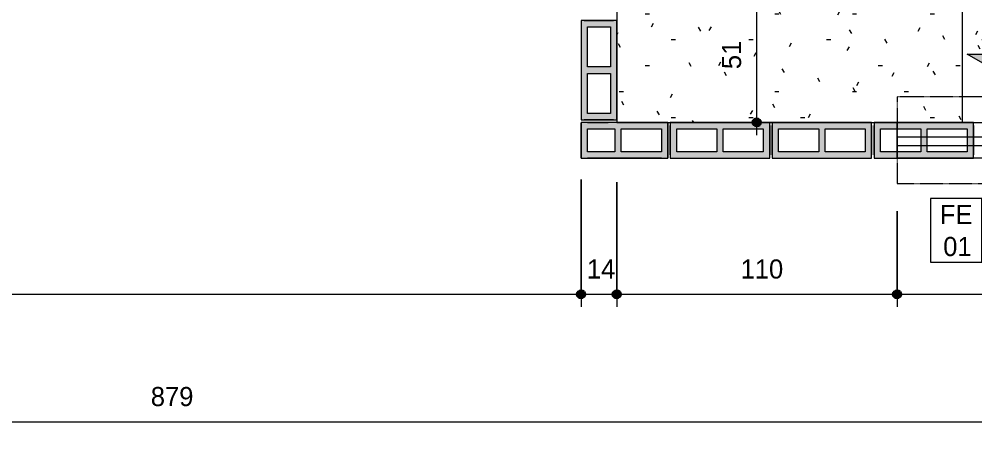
# Model space of a CAD drawing. Header units: centimetres. Extents: x 170 to 13828, y -2277 to 8860.
# Drawn here: x 12296.6 to 12671.6, y -686 to -520.3 of the extents above; entities that cross this region are included whole.
import ezdxf

# ---------------------------------------------------------------- set-up
doc = ezdxf.new("R2010")
doc.units = ezdxf.units.CM
doc.linetypes.add('Projeção', pattern=[0.396875, 0.238125, -0.15875])
for name, color, linetype, lineweight, true_color in [('A-ANNO-DIMS-1', 1, 'Continuous', 9, 0xff0000), ('A-GLAZ-1', 1, 'Continuous', 9, 0xff0000), ('G-ANNO-SYMB-1', 251, 'Continuous', 9, 0x646464), ('S-BEAM-3', 9, 'Continuous', 9, 0xc0c0c0), ('S-BEAM-8', 142, 'Continuous', 9, 0x0080c0)]:
    doc.layers.add(name, color=color, linetype=linetype, lineweight=lineweight, true_color=true_color)
for name, color, linetype, lineweight in [('A-ANNO-DIMS-50', 7, 'Continuous', 9), ('A-DETL-GENF', 7, 'Continuous', 9), ('A-FLOR-OVHD', 7, 'Projeção', 9), ('A-GLAZ-IDEN', 7, 'Continuous', 18), ('A-GLAZ-IDEN-1', 7, 'Continuous', 9), ('G-ANNO-SYMB', 7, 'Continuous', 9), ('S-BEAM', 7, 'Continuous', 9), ('S-BEAM-2', 7, 'Continuous', 13), ('S-STRS', 7, 'Continuous', 9), ('S-STRS-1', 7, 'Projeção', 9)]:
    doc.layers.add(name, color=color, linetype=linetype, lineweight=lineweight)
doc.styles.add('Bahnschrift_13', font='', dxfattribs={"height": 7.5})
doc.styles.get('Bahnschrift_13').set_extended_font_data('Bahnschrift')
doc.dimstyles.new('COTA_LINEAR', dxfattribs={"dimscale": 30.48, "dimtxt": 8.33133, "dimasz": 0.393701, "dimexe": 0.164042, "dimexo": 0.328084, "dimgap": 0.131234, "dimtad": 1, "dimdec": 0, "dimzin": 0, "dimdsep": 46, "dimtxsty": 'Bahnschrift_13', "dimblk1": 'DOTSMALL', "dimblk2": 'DOTSMALL', "dimsah": 1, "dimcen": 0.09, "dimdle": 0.164042, "dimazin": 0, "dimtfac": 1, "dimtdec": 4, "dimtix": 1, "dimtmove": 0, "dimatfit": 3, "dimfxl": 1, "dimtvp": 1, "dimtolj": 1, "dimtzin": 0, "dimarcsym": 2})
doc.dimstyles.new('COTA_LINEAR_1', dxfattribs={"dimscale": 30.48, "dimtxt": 8.33133, "dimasz": 0.393701, "dimexe": 0.164042, "dimexo": 0.328084, "dimgap": 0.131234, "dimtad": 1, "dimdec": 0, "dimzin": 0, "dimdsep": 46, "dimtxsty": 'Bahnschrift_13', "dimblk1": 'DOTSMALL', "dimblk2": 'DOTSMALL', "dimsah": 1, "dimcen": 0.09, "dimdle": 0.164042, "dimazin": 0, "dimtfac": 1, "dimtdec": 4, "dimtix": 1, "dimtmove": 2, "dimatfit": 3, "dimfxl": 1, "dimtvp": 1, "dimtolj": 1, "dimtzin": 0, "dimarcsym": 2})
pattern_1 = [(0, (12430.514, 0), (40.64, 10.16), [1.676, -28.804, 1.676, -28.804, -162.56]), (0, (12430.514, 0), (40.64, 10.16), [-60.96, 1.676, -59.284, 1.676, -28.804, -71.12]), (0, (12430.514, 0), (40.64, 10.16), [-152.4, 1.676, -18.644, 1.676, -49.124]), (120, (12445.754, 5.08), (-29.11882, 30.11527), [1.676, -28.804, 1.676, -28.804, -162.56]), (120, (12445.754, 5.08), (-29.11882, 30.11527), [-60.96, 1.676, -59.284, 1.676, -28.804, -71.12]), (120, (12445.754, 5.08), (-29.11882, 30.11527), [-152.4, 1.676, -18.644, 1.676, -49.124]), (240, (12450.834, 25.4), (-11.52118, -40.27527), [1.676, -28.804, 1.676, -28.804, -162.56]), (240, (12450.834, 25.4), (-11.52118, -40.27527), [-60.96, 1.676, -59.284, 1.676, -28.804, -71.12]), (240, (12450.834, 25.4), (-11.52118, -40.27527), [-152.4, 1.676, -18.644, 1.676, -49.124])]

# ---------------------------------------------------------------- blocks, each defined once
blk = doc.blocks.new('LEONE - BLOCO 14X39X1 - LEONE - BLOCO 14X39X19-2886981-COBERTURA - MODULAÇÃO 2ª FIADA')
at = {"layer": 'S-BEAM-3'}
h = blk.add_hatch(color=256, dxfattribs=at)
h.paths.add_polyline_path([(-3.78, -7), (19.5, -7), (19.5, 7), (-19.5, 7), (-19.5, -7)])
h.paths.add_polyline_path([(-3.78, -4.5), (-17, -4.5), (-17, 4.5), (-1.25, 4.5), (-1.25, -4.5)])
h.paths.add_polyline_path([(1.25, -4.5), (1.25, 4.5), (17, 4.5), (17, -4.5)])
at = {"layer": 'A-DETL-GENF'}
for p, q in [((19.5, 7), (-19.5, 7)), ((-19.5, 7), (-19.5, 0)), ((-17, -4.5), (-17, 4.5)), ((-17, 4.5), (-1.25, 4.5)), ((-1.25, 4.5), (-1.25, -4.5)), ((1.25, -4.5), (1.25, 4.5)), ((1.25, 4.5), (17, 4.5)), ((17, 4.5), (17, -4.5)), ((19.5, 0), (19.5, 7)), ((-19.5, 0), (-19.5, -7)), ((19.5, -7), (19.5, 0)), ((-19.5, -7), (19.5, -7)), ((-1.25, -4.5), (-17, -4.5)), ((17, -4.5), (1.25, -4.5))]:
    blk.add_line(p, q, dxfattribs=at)
at = {"layer": 'S-BEAM-2'}
for p, q in [((-19.5, 7), (-19.5, -7)), ((19.5, 7), (-19.5, 7)), ((-19.5, 5.75), (-19.5, -5.75)), ((-19.5, -5.75), (-19.5, 5.75)), ((19.5, -7), (19.5, 7)), ((19.5, -7), (19.5, 7)), ((19.5, 5.75), (19.5, -5.75)), ((-19.5, -7), (19.5, -7))]:
    blk.add_line(p, q, dxfattribs=at)
at = {"layer": 'S-BEAM-3'}
for p, q in [((-17, 4.5), (-1.25, 4.5)), ((-17, -4.5), (-17, 4.5)), ((-1.25, 4.5), (-1.25, -4.5)), ((1.25, 4.5), (17, 4.5)), ((1.25, -4.5), (1.25, 4.5)), ((17, 4.5), (17, -4.5)), ((-1.25, -4.5), (-17, -4.5)), ((17, -4.5), (1.25, -4.5))]:
    blk.add_line(p, q, dxfattribs=at)
blk = doc.blocks.new('VÃO JANELA - VÃO JANELA 101x81-3244210-COBERTURA - MODULAÇÃO 2ª FIADA')
at = {"layer": 'A-GLAZ-1'}
for p, q in [((-50.5, -7), (-50.5, 7)), ((-50.5, 7), (50.5, 7)), ((50.5, 7), (50.5, -7)), ((-50.5, 1.38), (50.5, 1.38)), ((-50.5, -2), (50.5, -2)), ((50.5, -7), (-50.5, -7))]:
    blk.add_line(p, q, dxfattribs=at)
blk = doc.blocks.new('LEONE - BLOCO 14x34x19 - LEONE - BLOCO 14x34x19-541693-COBERTURA - MODULAÇÃO 2ª FIADA')
at = {"layer": 'S-BEAM-8'}
h = blk.add_hatch(color=256, dxfattribs=at)
h.paths.add_polyline_path([(8.2742, -7), (19.5, -7), (19.5, 7), (-14.5, 7), (-14.5, -7), (2.5, -7)])
h.paths.add_polyline_path([(17, -4.5), (1.25, -4.5), (1.25, 4.5), (17, 4.5)])
h.paths.add_polyline_path([(-1.25, -4.5), (-12, -4.5), (-12, 4.5), (-1.25, 4.5)])
at = {"layer": 'A-DETL-GENF'}
for p, q in [((-14.5, 7), (-14.5, 0)), ((2.5, 7), (-14.5, 7)), ((-12, -4.5), (-12, 4.5)), ((-12, 4.5), (-1.25, 4.5)), ((-1.25, 4.5), (-1.25, -4.5)), ((1.25, 4.5), (17, 4.5)), ((1.25, -4.5), (1.25, 4.5)), ((19.5, 7), (2.5, 7)), ((17, 4.5), (17, -4.5)), ((19.5, 0), (19.5, 7)), ((-14.5, 0), (-14.5, -7)), ((19.5, -7), (19.5, 0)), ((-14.5, -7), (2.5, -7)), ((-1.25, -4.5), (-12, -4.5)), ((17, -4.5), (1.25, -4.5)), ((2.5, -7), (19.5, -7))]:
    blk.add_line(p, q, dxfattribs=at)
at = {"layer": 'S-BEAM-2'}
for p, q in [((-14.5, 7), (-14.5, -7)), ((19.5, 7), (-14.5, 7)), ((-14.5, 7), (-14.5, -7)), ((-14.5, -7), (-14.5, 6.8804)), ((-14.5, 5.75), (-14.5, -5.75)), ((-14.5, -5.75), (-14.5, 5.75)), ((-12, 7), (-3.9375, 7)), ((-12, 7), (-3.9375, 7)), ((17, 7), (-12, 7)), ((19.5, -7), (19.5, 7)), ((19.5, 7), (19.5, -7)), ((19.5, -7), (19.5, 7)), ((19.5, -5.75), (19.5, 5.75)), ((19.5, 5.75), (19.5, -5.75)), ((-14.5, -7), (19.5, -7)), ((-12, -7), (-3.9375, -7)), ((-12, -7), (-3.9375, -7)), ((17, -7), (-12, -7))]:
    blk.add_line(p, q, dxfattribs=at)
at = {"layer": 'S-BEAM-3'}
for p, q in [((-12, 4.5), (-1.25, 4.5)), ((-12, -4.5), (-12, 4.5)), ((-1.25, 4.5), (-1.25, -4.5)), ((1.25, 4.5), (17, 4.5)), ((1.25, -4.5), (1.25, 4.5)), ((17, 4.5), (17, -4.5)), ((-1.25, -4.5), (-12, -4.5)), ((17, -4.5), (1.25, -4.5))]:
    blk.add_line(p, q, dxfattribs=at)
blk = doc.blocks.new('LEONE - BLOCO 14X39X19 - LEONE - BLOCO 14X39X19-554799-COBERTURA - MODULAÇÃO 2ª FIADA')
at = {"layer": 'S-BEAM-3'}
h = blk.add_hatch(color=256, dxfattribs=at)
h.paths.add_polyline_path([(-19.5, -7), (19.5, -7), (19.5, 7), (-19.5, 7), (-19.5, -4.5)])
h.paths.add_polyline_path([(-1.25, -4.5), (-17, -4.5), (-17, 4.5), (-1.25, 4.5), (-1.25, -4.16)])
h.paths.add_polyline_path([(15.26, -4.5), (1.25, -4.5), (1.25, 4.5), (17, 4.5), (17, -4.5)])
at = {"layer": 'A-DETL-GENF'}
for p, q in [((19.5, 7), (-19.5, 7)), ((-19.5, 7), (-19.5, 0)), ((-17, -4.5), (-17, 4.5)), ((-17, 4.5), (-1.25, 4.5)), ((-1.25, 4.5), (-1.25, -4.5)), ((1.25, -4.5), (1.25, 4.5)), ((1.25, 4.5), (17, 4.5)), ((17, 4.5), (17, -4.5)), ((19.5, 0), (19.5, 7)), ((-19.5, 0), (-19.5, -7)), ((19.5, -7), (19.5, 0)), ((-19.5, -7), (19.5, -7)), ((-1.25, -4.5), (-17, -4.5)), ((17, -4.5), (1.25, -4.5))]:
    blk.add_line(p, q, dxfattribs=at)
at = {"layer": 'S-BEAM-2'}
for p, q in [((-19.5, 7), (-19.5, -7)), ((19.5, 7), (-19.5, 7)), ((-19.5, 7), (-19.5, -7)), ((-19.5, -5.75), (-19.5, 5.75)), ((19.5, -7), (19.5, 7)), ((19.5, -7), (19.5, 7)), ((19.5, 5.75), (19.5, -5.75)), ((-19.5, -7), (19.5, -7))]:
    blk.add_line(p, q, dxfattribs=at)
at = {"layer": 'S-BEAM-3'}
for p, q in [((-17, 4.5), (-1.25, 4.5)), ((-17, -4.5), (-17, 4.5)), ((-1.25, 4.5), (-1.25, -4.5)), ((1.25, 4.5), (17, 4.5)), ((1.25, -4.5), (1.25, 4.5)), ((17, 4.5), (17, -4.5)), ((-1.25, -4.5), (-17, -4.5)), ((17, -4.5), (1.25, -4.5))]:
    blk.add_line(p, q, dxfattribs=at)
blk = doc.blocks.new('LEONE - BLOCO 14X39X19 - LEONE - BLOCO 14X39X19-V9-COBERTURA - MODULAÇÃO 2ª FIADA')
at = {"layer": 'S-BEAM-3'}
h = blk.add_hatch(color=256, dxfattribs=at)
h.paths.add_polyline_path([(19.5, -7), (19.5, 7), (-19.5, 7), (-19.5, -7)])
h.paths.add_polyline_path([(1.25, -4.5), (1.25, 4.5), (17, 4.5), (17, -4.5)])
h.paths.add_polyline_path([(-17, -4.5), (-17, 4.5), (-1.25, 4.5), (-1.25, -4.5)])
at = {"layer": 'A-DETL-GENF'}
for p, q in [((19.5, 7), (-19.5, 7)), ((-19.5, 7), (-19.5, 0)), ((-17, -4.5), (-17, 4.5)), ((-17, 4.5), (-1.25, 4.5)), ((-1.25, 4.5), (-1.25, -4.5)), ((1.25, -4.5), (1.25, 4.5)), ((1.25, 4.5), (17, 4.5)), ((17, 4.5), (17, -4.5)), ((19.5, 0), (19.5, 7)), ((-19.5, 0), (-19.5, -7)), ((19.5, -7), (19.5, 0)), ((-19.5, -7), (19.5, -7)), ((-1.25, -4.5), (-17, -4.5)), ((17, -4.5), (1.25, -4.5))]:
    blk.add_line(p, q, dxfattribs=at)
at = {"layer": 'S-BEAM-2'}
for p, q in [((-19.5, 7), (-19.5, -7)), ((19.5, 7), (-19.5, 7)), ((-19.5, 7), (-19.5, -7)), ((-19.5, -5.75), (-19.5, 5.75)), ((19.5, -7), (19.5, 7)), ((19.5, -7), (19.5, 7)), ((19.5, 5.75), (19.5, -5.75)), ((-19.5, -7), (19.5, -7))]:
    blk.add_line(p, q, dxfattribs=at)
at = {"layer": 'S-BEAM-3'}
for p, q in [((-17, 4.5), (-1.25, 4.5)), ((-17, -4.5), (-17, 4.5)), ((-1.25, 4.5), (-1.25, -4.5)), ((1.25, 4.5), (17, 4.5)), ((1.25, -4.5), (1.25, 4.5)), ((17, 4.5), (17, -4.5)), ((-1.25, -4.5), (-17, -4.5)), ((17, -4.5), (1.25, -4.5))]:
    blk.add_line(p, q, dxfattribs=at)
blk = doc.blocks.new('Elevação - Número de detalhe-142644-COBERTURA - MODULAÇÃO 2ª FIADA')
at = {"layer": 'G-ANNO-SYMB-1'}
blk.add_hatch(color=256, dxfattribs=at).paths.add_polyline_path([(0.5, 0), (-0.5, 0), (0, 0.2887)])
at = {"layer": 'G-ANNO-SYMB'}
for p, q in [((0, 0.2887), (-0.5, 0)), ((0.5, 0), (0, 0.2887)), ((-0.5, 0), (0.5, 0))]:
    blk.add_line(p, q, dxfattribs=at)
blk = doc.blocks.new('Tag_janela - Tag_janela-2739528-COBERTURA - MODULAÇÃO 2ª FIADA')
at = {"layer": 'A-GLAZ-IDEN'}
for p, q in [((-0.4025, 0.25), (-0.4025, -0.25)), ((0, 0.25), (-0.4025, 0.25)), ((0, -0.25), (0, 0.25)), ((0, 0.25), (1.0941, 0.25)), ((1.0941, 0.25), (1.0941, -0.25)), ((1.0941, 0), (0, 0)), ((-0.4025, -0.25), (0, -0.25)), ((1.0941, -0.25), (0, -0.25))]:
    blk.add_line(p, q, dxfattribs=at)
blk = doc.blocks.new('DIMBLOCK25-COBERTURA - MODULAÇÃO 2ª FIADA')
at = {"layer": 'A-ANNO-DIMS-50', "lineweight": 35, "true_color": 0xff0000}
h = blk.add_hatch(color=1, dxfattribs=at)
edge = h.paths.add_edge_path()
edge.add_arc((11917.14, -628.11), 1.5, 0, 360)
h = blk.add_hatch(color=1, dxfattribs=at)
edge = h.paths.add_edge_path()
edge.add_arc((12517.14, -628.11), 1.5, 0, 360)
at = {"layer": 'A-ANNO-DIMS-50', "color": 1, "true_color": 0xff0000}
for p, q in [((12517.14, -583.19), (12517.14, -633.11)), ((12517.14, -628.11), (12517.14, -583.19)), ((11917.14, -635.99), (11917.14, -623.11)), ((11917.14, -628.11), (12517.14, -628.11)), ((11917.14, -628.11), (11917.14, -635.99))]:
    blk.add_line(p, q, dxfattribs=at)
at = {"layer": 'A-ANNO-DIMS-50', "color": 1, "lineweight": 35, "true_color": 0xff0000}
for centre in [(11917.14, -628.11), (12517.14, -628.11)]:
    blk.add_circle(centre, 1.5, dxfattribs=at)
at = {"layer": 'A-ANNO-DIMS-50', "color": 0, "insert": (12208.62, -614.47), "char_height": 7.5, "width": 20.4496, "attachment_point": 1, "line_spacing_factor": 1.009858, "style": 'Bahnschrift_13'}
blk.add_mtext('600', dxfattribs=at)
blk = doc.blocks.new('_DotSmall')
at = {"color": 0, "linetype": 'ByBlock', "const_width": 0.5}
blk.add_lwpolyline([(-0.0625, 0, 1), (0.0625, 0, 1)], format="xyb", close=True, dxfattribs=at)
blk = doc.blocks.new('DIMBLOCK26-COBERTURA - MODULAÇÃO 2ª FIADA')
at = {"layer": 'A-ANNO-DIMS-50', "lineweight": 35, "true_color": 0xff0000}
h = blk.add_hatch(color=1, dxfattribs=at)
edge = h.paths.add_edge_path()
edge.add_arc((12517.14, -628.11), 1.5, 0, 360)
h = blk.add_hatch(color=1, dxfattribs=at)
edge = h.paths.add_edge_path()
edge.add_arc((12531.14, -628.11), 1.5, 0, 360)
at = {"layer": 'A-ANNO-DIMS-50', "color": 1, "true_color": 0xff0000}
for p, q in [((12517.14, -583.19), (12517.14, -633.11)), ((12517.14, -628.11), (12517.14, -583.19)), ((12531.14, -584.19), (12531.14, -633.11)), ((12531.14, -628.11), (12531.14, -584.19)), ((12517.14, -628.11), (12531.14, -628.11))]:
    blk.add_line(p, q, dxfattribs=at)
at = {"layer": 'A-ANNO-DIMS-50', "color": 1, "lineweight": 35, "true_color": 0xff0000}
for centre in [(12517.14, -628.11), (12531.14, -628.11)]:
    blk.add_circle(centre, 1.5, dxfattribs=at)
at = {"layer": 'A-ANNO-DIMS-50', "color": 0, "insert": (12519.41, -614.47), "char_height": 7.5, "width": 11.3609, "attachment_point": 1, "line_spacing_factor": 1.009858, "style": 'Bahnschrift_13'}
blk.add_mtext('14', dxfattribs=at)
blk = doc.blocks.new('DIMBLOCK27-COBERTURA - MODULAÇÃO 2ª FIADA')
at = {"layer": 'A-ANNO-DIMS-50', "lineweight": 35, "true_color": 0xff0000}
h = blk.add_hatch(color=1, dxfattribs=at)
edge = h.paths.add_edge_path()
edge.add_arc((12531.14, -628.11), 1.5, 0, 360)
h = blk.add_hatch(color=1, dxfattribs=at)
edge = h.paths.add_edge_path()
edge.add_arc((12641.14, -628.11), 1.5, 0, 360)
at = {"layer": 'A-ANNO-DIMS-50', "color": 1, "true_color": 0xff0000}
for p, q in [((12531.14, -584.19), (12531.14, -633.11)), ((12531.14, -628.11), (12531.14, -584.19)), ((12641.14, -595.59), (12641.14, -633.11)), ((12641.14, -628.11), (12641.14, -595.59)), ((12531.14, -628.11), (12641.14, -628.11))]:
    blk.add_line(p, q, dxfattribs=at)
at = {"layer": 'A-ANNO-DIMS-50', "color": 1, "lineweight": 35, "true_color": 0xff0000}
for centre in [(12531.14, -628.11), (12641.14, -628.11)]:
    blk.add_circle(centre, 1.5, dxfattribs=at)
at = {"layer": 'A-ANNO-DIMS-50', "color": 0, "insert": (12579.71, -614.47), "char_height": 7.5, "width": 15.4508, "attachment_point": 1, "line_spacing_factor": 1.009858, "style": 'Bahnschrift_13'}
blk.add_mtext('110', dxfattribs=at)
blk = doc.blocks.new('DIMBLOCK28-COBERTURA - MODULAÇÃO 2ª FIADA')
at = {"layer": 'A-ANNO-DIMS-50', "lineweight": 35, "true_color": 0xff0000}
h = blk.add_hatch(color=1, dxfattribs=at)
edge = h.paths.add_edge_path()
edge.add_arc((12641.14, -628.11), 1.5, 0, 360)
h = blk.add_hatch(color=1, dxfattribs=at)
edge = h.paths.add_edge_path()
edge.add_arc((12742.14, -628.11), 1.5, 0, 360)
at = {"layer": 'A-ANNO-DIMS-50', "color": 1, "true_color": 0xff0000}
for p, q in [((12641.14, -595.59), (12641.14, -633.11)), ((12641.14, -628.11), (12641.14, -595.59)), ((12742.14, -595.59), (12742.14, -633.11)), ((12742.14, -628.11), (12742.14, -595.59)), ((12641.14, -628.11), (12742.14, -628.11))]:
    blk.add_line(p, q, dxfattribs=at)
at = {"layer": 'A-ANNO-DIMS-50', "color": 1, "lineweight": 35, "true_color": 0xff0000}
for centre in [(12641.14, -628.11), (12742.14, -628.11)]:
    blk.add_circle(centre, 1.5, dxfattribs=at)
at = {"layer": 'A-ANNO-DIMS-50', "color": 0, "insert": (12685.21, -630.24), "char_height": 7.5, "width": 15.4508, "attachment_point": 1, "line_spacing_factor": 1.009858, "style": 'Bahnschrift_13'}
blk.add_mtext('101', dxfattribs=at)
blk = doc.blocks.new('DIMBLOCK37-COBERTURA - MODULAÇÃO 2ª FIADA')
at = {"layer": 'A-ANNO-DIMS-50', "lineweight": 35, "true_color": 0xff0000}
h = blk.add_hatch(color=1, dxfattribs=at)
edge = h.paths.add_edge_path()
edge.add_arc((11917.14, -678.11), 1.5, 0, 360)
h = blk.add_hatch(color=1, dxfattribs=at)
edge = h.paths.add_edge_path()
edge.add_arc((12796.14, -678.11), 1.5, 0, 360)
at = {"layer": 'A-ANNO-DIMS-50', "color": 1, "true_color": 0xff0000}
for p, q in [((11917.14, -685.99), (11917.14, -673.11)), ((12796.14, -685.99), (12796.14, -673.11)), ((11917.14, -678.11), (12796.14, -678.11)), ((11917.14, -678.11), (11917.14, -685.99)), ((12796.14, -678.11), (12796.14, -685.99))]:
    blk.add_line(p, q, dxfattribs=at)
at = {"layer": 'A-ANNO-DIMS-50', "color": 1, "lineweight": 35, "true_color": 0xff0000}
for centre in [(11917.14, -678.11), (12796.14, -678.11)]:
    blk.add_circle(centre, 1.5, dxfattribs=at)
at = {"layer": 'A-ANNO-DIMS-50', "color": 0, "insert": (12348.31, -664.47), "char_height": 7.5, "width": 19.9952, "attachment_point": 1, "line_spacing_factor": 1.009858, "style": 'Bahnschrift_13'}
blk.add_mtext('879', dxfattribs=at)
blk = doc.blocks.new('DIMBLOCK62-COBERTURA - MODULAÇÃO 2ª FIADA')
at = {"layer": 'A-ANNO-DIMS-50', "lineweight": 35, "true_color": 0xff0000}
h = blk.add_hatch(color=1, dxfattribs=at)
edge = h.paths.add_edge_path()
edge.add_arc((12586.06, -509.76), 1.5, 0, 360)
h = blk.add_hatch(color=1, dxfattribs=at)
edge = h.paths.add_edge_path()
edge.add_arc((12586.06, -560.76), 1.5, 0, 360)
at = {"layer": 'A-ANNO-DIMS-50', "color": 1, "true_color": 0xff0000}
for p, q in [((12539.58, -509.76), (12591.06, -509.76)), ((12586.06, -509.76), (12539.58, -509.76)), ((12586.06, -565.76), (12586.06, -509.76)), ((12593.94, -560.76), (12581.06, -560.76)), ((12586.06, -560.76), (12593.94, -560.76))]:
    blk.add_line(p, q, dxfattribs=at)
at = {"layer": 'A-ANNO-DIMS-50', "color": 1, "lineweight": 35, "true_color": 0xff0000}
for centre in [(12586.06, -509.76), (12586.06, -560.76)]:
    blk.add_circle(centre, 1.5, dxfattribs=at)
at = {"layer": 'A-ANNO-DIMS-50', "color": 0, "insert": (12572.41, -539.86), "char_height": 7.5, "width": 11.0579, "attachment_point": 1, "rotation": 90, "line_spacing_factor": 1.009858, "style": 'Bahnschrift_13'}
blk.add_mtext('51', dxfattribs=at)

msp = doc.modelspace()

# ---------------------------------------------------------------- hatches: boundary and pattern name
at = {"layer": 'S-STRS'}
h = msp.add_hatch(dxfattribs=at)
h.set_pattern_fill('FP_5', color=256, style=0, pattern_type=2)
h.set_pattern_definition(pattern_1)
h.paths.add_polyline_path([(12666.64, -560.76), (12666.64, -435.6), (12662.14, -435.6), (12662.14, -433.26), (12531.14, -433.26), (12531.14, -560.76), (12662.14, -560.76)])
h = msp.add_hatch(dxfattribs=at)
h.set_pattern_fill('FP_5', color=256, style=0, pattern_type=2)
h.set_pattern_definition(pattern_1)
h.paths.add_polyline_path([(12680.87, -560.76), (12694.14, -560.76), (12694.14, -435.6), (12666.64, -435.6), (12666.64, -560.76), (12674.64, -560.76)])

# ---------------------------------------------------------------- linework, layer by layer
at = {"layer": 'A-FLOR-OVHD'}
for p, q in [((12641.14, -550.76), (12641.14, -584.76)), ((12742.14, -550.76), (12641.14, -550.76)), ((12641.14, -584.76), (12742.14, -584.76))]:
    msp.add_line(p, q, dxfattribs=at)
at = {"layer": 'S-STRS'}
for p, q in [((12531.14, -433.26), (12531.14, -560.76)), ((12666.64, -435.6), (12666.64, -560.76)), ((12531.14, -560.76), (12666.64, -560.76)), ((12666.64, -560.76), (12694.14, -560.76))]:
    msp.add_line(p, q, dxfattribs=at)
at = {"layer": 'S-STRS-1'}
msp.add_line((12666.64, -435.6), (12666.64, -560.76), dxfattribs=at)

# ---------------------------------------------------------------- block references
at = {"layer": 'A-GLAZ-1'}
msp.add_blockref('VÃO JANELA - VÃO JANELA 101x81-3244210-COBERTURA - MODULAÇÃO 2ª FIADA', (12691.64, -567.76), dxfattribs=at)
at = {"layer": 'A-GLAZ-IDEN', "xscale": 49.99999999999998, "yscale": 49.99999999999998, "zscale": 49.99999999999998}
msp.add_blockref('Tag_janela - Tag_janela-2739528-COBERTURA - MODULAÇÃO 2ª FIADA', (12674.35, -603.1), dxfattribs=at)
at = {"layer": 'G-ANNO-SYMB', "extrusion": (0, 0, -1), "xscale": 49.99999999999998, "yscale": 49.99999999999998, "zscale": 49.99999999999998, "rotation": 180}
msp.add_blockref('Elevação - Número de detalhe-142644-COBERTURA - MODULAÇÃO 2ª FIADA', (-12693.59, -533.99), dxfattribs=at)
at = {"layer": 'S-BEAM', "rotation": 89.9999999999999}
msp.add_blockref('LEONE - BLOCO 14X39X1 - LEONE - BLOCO 14X39X19-2886981-COBERTURA - MODULAÇÃO 2ª FIADA', (12524.14, -540.26), dxfattribs=at)
at = {"layer": 'S-BEAM'}
for name, p in [('LEONE - BLOCO 14x34x19 - LEONE - BLOCO 14x34x19-541693-COBERTURA - MODULAÇÃO 2ª FIADA', (12531.64, -567.76)), ('LEONE - BLOCO 14X39X19 - LEONE - BLOCO 14X39X19-554799-COBERTURA - MODULAÇÃO 2ª FIADA', (12571.64, -567.76)), ('LEONE - BLOCO 14X39X19 - LEONE - BLOCO 14X39X19-554799-COBERTURA - MODULAÇÃO 2ª FIADA', (12611.64, -567.76)), ('LEONE - BLOCO 14X39X19 - LEONE - BLOCO 14X39X19-V9-COBERTURA - MODULAÇÃO 2ª FIADA', (12651.64, -567.76))]:
    msp.add_blockref(name, p, dxfattribs=at)

# ---------------------------------------------------------------- texts
at = {"layer": 'A-GLAZ-IDEN-1', "char_height": 7.5, "attachment_point": 1, "style": 'Bahnschrift_13'}
for s, insert, width in [('FE', (12657.9, -593.09), 14.8312), ('01', (12659.22, -605.65), 11.6245)]:
    msp.add_mtext(s, dxfattribs=dict(at, insert=insert, width=width))

# ---------------------------------------------------------------- dimensions: what is measured, and where the dimension line sits
at = {"layer": 'A-ANNO-DIMS-1'}
dim = msp.add_linear_dim(base=(12586.06, -509.76), p1=(12583.94, -560.76), p2=(12529.58, -509.76), angle=90, dimstyle='COTA_LINEAR', override={"dimpost": '<>', "dimfxl": 74.535119}, dxfattribs=at)
dim.commit()
dim.dimension.update_dxf_attribs({"geometry": 'DIMBLOCK62-COBERTURA - MODULAÇÃO 2ª FIADA', "text_midpoint": (12578.27, -535.26)})
for base, p1, p2, override, picture, middle in [((12517.14, -628.11), (11917.14, -625.99), (12517.14, -573.19), {"dimpost": '<>', "dimfxl": 602.318542}, 'DIMBLOCK25-COBERTURA - MODULAÇÃO 2ª FIADA', (12217.14, -620.28)), ((12531.14, -628.11), (12517.14, -573.19), (12531.14, -574.19), {"dimpost": '<>', "dimfxl": 14.035669}, 'DIMBLOCK26-COBERTURA - MODULAÇÃO 2ª FIADA', (12524.14, -620.36)), ((12641.14, -628.11), (12531.14, -574.19), (12641.14, -585.59), {"dimpost": '<>', "dimfxl": 110.588529}, 'DIMBLOCK27-COBERTURA - MODULAÇÃO 2ª FIADA', (12586.14, -620.28)), ((12796.14, -678.11), (11917.14, -675.99), (12796.14, -675.99), {"dimpost": '<>', "dimfxl": 879}, 'DIMBLOCK37-COBERTURA - MODULAÇÃO 2ª FIADA', (12356.64, -670.29))]:
    dim = msp.add_linear_dim(base=base, p1=p1, p2=p2, dimstyle='COTA_LINEAR', override=override, dxfattribs=at)
    dim.commit()
    dim.dimension.update_dxf_attribs({"geometry": picture, "text_midpoint": middle})
dim = msp.add_linear_dim(base=(12742.14, -628.11), p1=(12641.14, -585.59), p2=(12742.14, -585.59), dimstyle='COTA_LINEAR_1', override={"dimpost": '<>', "dimfxl": 101}, dxfattribs=at)
dim.commit()
dim.dimension.update_dxf_attribs({"geometry": 'DIMBLOCK28-COBERTURA - MODULAÇÃO 2ª FIADA', "text_midpoint": (12692.93, -635.24), "dimtype": 160})

doc.saveas('drawing.dxf')
